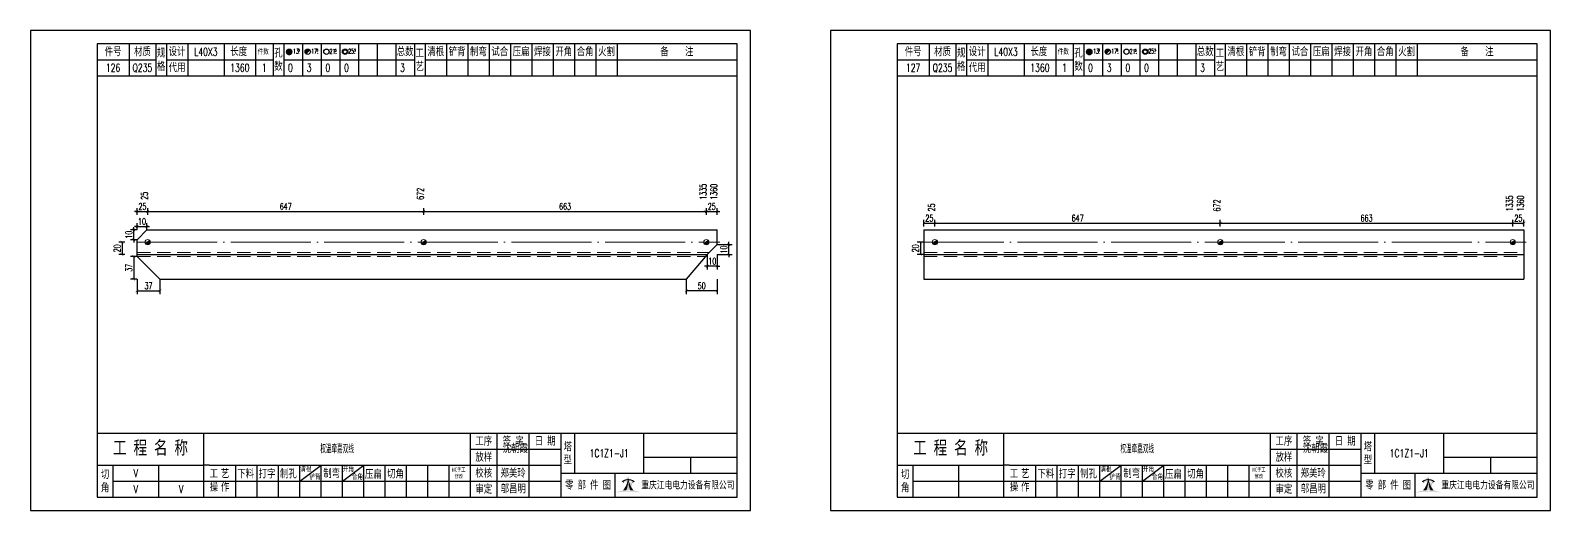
# Model space of a CAD drawing. Header units: millimetres. Extents: x -524 to 9570, y -2481 to 180.
# Drawn here: x 5100 to 5670, y 0 to 180 of the extents above; entities that cross this region are included whole.
import ezdxf
from ezdxf.enums import TextEntityAlignment as Align

# ---------------------------------------------------------------- set-up
doc = ezdxf.new("R2010")
doc.units = ezdxf.units.MM
doc.header["$LTSCALE"] = 20
doc.header["$PDMODE"] = 1
doc.linetypes.add('DASHDOT2X', pattern=[1.75, 1.5, -0.125, 0, -0.125])
doc.linetypes.add('HIDDEN', pattern=[0.375, 0.25, -0.125])
for name, color, linetype, lineweight in [('1', 7, 'Continuous', 25), ('11', 1, 'Continuous', 13), ('2', 1, 'HIDDEN', 13), ('5', 7, 'Continuous', 13), ('7', 3, 'DASHDOT2X', 13)]:
    doc.layers.add(name, color=color, linetype=linetype, lineweight=lineweight)
doc.styles.get("Standard").update_dxf_attribs({"font": 'simplex', "width": 0.7, "bigfont": 'gbhzfs.shx'})
doc.styles.add('SYMBOL_TXT', font='txt.shx', dxfattribs={"width": 0.6})
doc.styles.add('TITLE_TXT', font='simplex.shx', dxfattribs={"width": 0.75, "height": 2.5, "bigfont": 'gbhzfs.shx'})
doc.dimstyles.get("Standard").update_dxf_attribs({"dimtxt": 2.5, "dimasz": 1, "dimexe": 1.25, "dimexo": 0, "dimgap": 0.63, "dimtad": 1, "dimzin": 0, "dimdsep": 46, "dimtxsty": 'standard', "dimblk": 'ARCHTICK', "dimblk1": 'ARCHTICK', "dimblk2": 'ARCHTICK', "dimcen": 0.09, "dimadec": 0, "dimazin": 0, "dimtfac": 1, "dimtdec": 1, "dimtix": 1, "dimtmove": 2, "dimatfit": 3, "dimfxl": 0, "dimtolj": 1, "dimtzin": 0, "dimarcsym": 0})
pattern_1 = [(0, (-3, 0), (0, 0.0125), [])]

# ---------------------------------------------------------------- blocks, each defined once
blk = doc.blocks.new('M12_HOLE')
h = blk.add_hatch()
h.set_pattern_fill('LINE', scale=0.1, style=0)
h.set_pattern_definition(pattern_1)
h.paths.add_polyline_path([(-5, 0, 1), (-1, 0, 1)])
at = {"color": 7}
blk.add_circle((-3, 0), 2, dxfattribs=at)
at = {"color": 7, "attachment_point": 1, "style": 'SYMBOL_TXT'}
for s, insert, char_height, width in [('13\\f??|b0|i0|c0|p54;.', (-0.1170648347537053, 2.110404609075999), 3.5, 5.707453662650948), ('5', (3.739322910876695, 2.264550918150206), 1.8, 2.930899999712656)]:
    blk.add_mtext(s, dxfattribs=dict(at, insert=insert, char_height=char_height, width=width))
blk = doc.blocks.new('M16_HOLE')
h = blk.add_hatch()
h.set_pattern_fill('LINE', scale=0.1, style=0)
h.set_pattern_definition(pattern_1)
h.paths.add_polyline_path([(-1.585786437626905, 1.414213562373095, 0.668178637919299), (-5, 0, 0.198912367379658), (-4.414213562373095, -1.414213562373095)])
at = {"color": 7}
blk.add_circle((-3, 0), 2, dxfattribs=at)
at = {"color": 7, "attachment_point": 1, "style": 'SYMBOL_TXT'}
for s, insert, char_height, width in [('17.', (-0.443935574240129, 2.13042063441452), 3.5, 6.3164), ('5', (3.564570640825252, 2.25180437378188), 1.8, 1.822)]:
    blk.add_mtext(s, dxfattribs=dict(at, insert=insert, char_height=char_height, width=width))
blk = doc.blocks.new('M20_HOLE')
at = {"color": 7}
blk.add_circle((-3, 0), 2, dxfattribs=at)
at = {"color": 7, "attachment_point": 1, "style": 'SYMBOL_TXT'}
for s, insert, char_height, width in [('21.', (-0.6868754558352066, 2.009036737063269), 3.5, 6.0735), ('5', (3.321630759230175, 2.009036737063269), 1.8, 1.4576)]:
    blk.add_mtext(s, dxfattribs=dict(at, insert=insert, char_height=char_height, width=width))
blk = doc.blocks.new('M24_HOLE')
at = {"color": 7}
for radius in [2, 1.5]:
    blk.add_circle((-3, 0), radius, dxfattribs=at)
at = {"color": 7, "attachment_point": 1, "style": 'SYMBOL_TXT'}
for s, insert, char_height, width in [('25.', (-0.6868754558352066, 2.13042063441452), 3.5, 2.4294), ('5', (3.928980201610216, 2.25180437378188), 1.8, 1.9435)]:
    blk.add_mtext(s, dxfattribs=dict(at, insert=insert, char_height=char_height, width=width))
blk = doc.blocks.new('A$C1E394B87')
for p, q in [((270, 180), (0, 180)), ((0, 180), (0, 0)), ((270, 0), (270, 180)), ((0, 0), (270, 0))]:
    blk.add_line(p, q)
blk = doc.blocks.new('JgCard')
h = blk.add_hatch(color=256)
edge = h.paths.add_edge_path()
edge.add_arc((223.8016524729837, -21.84717885384339), 29.00860721842082, 79.81716678233735, 89.27812697573944)
edge.add_arc((224.5325955616654, -21.84717885384339), 29.00860721842082, 90.72187302426055, 100.1828332176626)
edge.add_arc((224.0279874541857, -3.830853464385541), 11.50536553551401, 89.30709440376557, 113.6959925615352, ccw=False)
edge.add_arc((224.3062605804644, -3.830853464385541), 11.50536553551401, 66.30400743846491, 90.69290559623443, ccw=False)
edge = h.paths.add_edge_path()
edge.add_arc((233.0302112674253, 13.18449056462987), 8.873034629199061, 191.5208225546964, 219.6965150385776)
edge.add_arc((215.3040367672247, 13.18449056462987), 8.873034629199061, 320.3034849614224, 348.4791774453036)
edge.add_arc((214.0326012329333, 11.43447699248611), 10.13453382683302, 338.1301204334909, 359.9154198731663)
edge.add_arc((234.3016468017167, 11.43447699248611), 10.13453382683302, 180.0845801266699, 201.8698795665091)
edge.add_line((225.937925765641, 10.90576856469295), (225.6552856147136, 10.35609493506945))
edge.add_arc((224.1679533083088, 7.853493107532699), 3.957321353349253, 91.41975307934291, 127.4827228769255)
edge.add_arc((215.3040367672247, 13.18449056462987), 8.873034629199061, 351.0860103832611, 357.2867084751834)
edge.add_line((222.396322269009, 10.90576856469295), (222.6789624199364, 10.35609493506945))
edge.add_line((222.6789624199364, 10.35609493506945), (221.7697188924139, 10.86032854938844))
edge.add_line((225.6552856147136, 10.35609493506945), (226.5654915637542, 10.86086227359522))
edge.add_arc((224.2330238305049, 7.883670059543192), 3.536460377387214, 93.80567765797379, 121.2894356209631)
edge.add_arc((224.1012242041452, 7.883670059543192), 3.536460377387214, 58.7105643790368, 86.1943223420262)
edge.add_arc((224.1679533083088, 7.853493107532699), 3.957321353349253, 52.53023982105776, 88.60436076552203)
edge.add_arc((233.0302112674253, 13.18449056462987), 8.873034629199061, 182.7132915248167, 188.9137221835162)
edge.add_line((224.1671240173246, 11.44943760304955), (224.1671240173246, 11.41951638194644))
blk.add_hatch(color=256).paths.add_polyline_path([(224.1671240173246, 11.41951638190653, 0.09534363958971465), (224.8964730213393, 7.65936347788454, -0.02857973389665951), (226.2029576453306, 7.517096850535836, -0.1235627947319866), (224.3359488967444, 11.41233217421416, -0.1204986991669159), (225.937925765641, 10.90576856469295), (225.6552856147136, 10.35609493506945), (226.5654915637542, 10.86086227359522, 0.5402417223769541), (226.575360567148, 10.99431825130466, 0.158715983985349), (224.2643381876442, 11.80964050730302, -0.02706108524003999), (224.1671240173246, 12.76445731824299, -0.02706225299216489), (224.0699034296731, 11.80959959181416, 0.1586661026302013), (221.7598355252794, 10.99377351487396, 0.5401762534625951), (221.7697205382283, 10.86032763670437, -5.881062471050359e-06), (221.7697188924139, 10.86032854938844), (222.6789624199364, 10.35609493506945), (222.396322269009, 10.90576856469295, -0.1204986991669226), (223.9982991379056, 11.41233217421416, -0.1235627947319868), (222.1312903893195, 7.517096850535836, -0.0285797338966575), (223.4377750133108, 7.65936347788454, 0.09534363958971454)])
for p, q in [((265, 175), (25, 175)), ((25, 175), (25, 5)), ((37, 175), (37, 163)), ((47, 175), (47, 163)), ((51, 175), (51, 163)), ((59, 175), (59, 163)), ((72.61005959575064, 175), (72.61005959575061, 163)), ((84.43573710762382, 175), (84.43573710762382, 163)), ((91, 175), (91, 163)), ((95, 175), (95, 163)), ((102, 175), (102, 163)), ((109, 175), (109, 163)), ((116, 175), (116, 163)), ((123, 175), (123, 163)), ((130, 175), (130, 163)), ((137, 175), (137, 163)), ((144, 175), (144, 163)), ((148, 175), (148, 163)), ((156, 175), (156, 163)), ((164, 175), (164, 163)), ((172, 175), (172, 163)), ((180, 175), (180, 163)), ((188, 175), (188, 163)), ((196, 175), (196, 163)), ((204, 175), (204, 163)), ((212, 175), (212, 163)), ((220, 175), (220, 163)), ((265, 5), (265, 175)), ((25, 169), (47, 169)), ((51, 168.9999999999999), (91, 168.9999999999999)), ((95, 168.9999999999999), (144, 168.9999999999999)), ((148, 169), (265, 169)), ((25, 163), (265, 163)), ((25, 29), (265, 29)), ((65, 17), (65, 29)), ((165, 5), (165, 29)), ((175, 5), (175, 29)), ((187, 5), (187, 29)), ((199, 5), (199, 29)), ((204, 29), (204, 14)), ((230, 14), (230, 29)), ((165, 23), (199, 23)), ((230, 20), (265, 20)), ((247.5, 20), (247.5, 14)), ((25, 17), (65, 17)), ((31, 5), (31, 17)), ((48, 17), (48, 5)), ((65, 5), (65, 17)), ((67, 17), (65, 17)), ((67, 17), (165, 17)), ((77, 5), (77, 17)), ((85, 5), (85, 17)), ((93, 5), (93, 17)), ((101, 5), (101, 17)), ((101, 11), (109, 17)), ((109, 5), (109, 17)), ((117, 5), (117, 17)), ((117, 11), (125, 17)), ((125, 5), (125, 17)), ((133, 5), (133, 17)), ((141, 5), (141, 17)), ((149, 5), (149, 17)), ((157, 5), (157, 17)), ((165, 17), (199, 17)), ((199, 14), (265, 14)), ((219.0802760739607, 14), (219.0802760739607, 5)), ((31, 11), (65, 11)), ((65, 11), (165, 11)), ((165, 11), (199, 11)), ((25, 5), (265, 5))]:
    blk.add_line(p, q)
blk.add_lwpolyline([(96.0334779468642, 171.9855941999696, -1), (98.0334779468642, 171.9855941999696, -1)], format="xyb", close=True)
for p in [(65.8050297978753, 166), (145, 96)]:
    blk.add_point(p)
blk.add_blockref('A$C1E394B87', (0, 0))
at = {"xscale": 0.5, "yscale": 0.5, "zscale": 0.5}
for name, p in [('M12_HOLE', (98.5334779468642, 171.9855941999696)), ('M16_HOLE', (105.5, 171.9999999999999)), ('M20_HOLE', (112.5, 171.9999999999999)), ('M24_HOLE', (119.5, 171.9999999999999))]:
    blk.add_blockref(name, p, dxfattribs=at)
at = {"attachment_point": 5, "style": 'TITLE_TXT'}
for s, insert, char_height, width in [('{\\fSimHei|b0|i0|c134|p2;件号}', (31, 172), 3, 15), ('{\\fSimHei|b0|i0|c134|p2;材质}', (42, 172), 3, 8), ('{\\fSimHei|b0|i0|c134|p2;规格}', (49, 169), 3, 4), ('{\\fSimHei|b0|i0|c134|p2;设计}', (55, 171.9999999999999), 3, 8.000000000000014), ('{\\fSimHei|b0|i0|c134|p2;长度}', (78.11684221050325, 172.0531705390044), 3, 8), ('{\\fSimHei|b0|i0|c134|p2;件数}', (87.3041250533895, 171.9999999999999), 2, 8.8244), ('{\\fSimHei|b0|i0|c134|p2;孔数}', (93, 169), 3, 4), ('{\\fSimHei|b0|i0|c134|p2;总数}', (140.5, 171.9999999999999), 3, 7), ('{\\fSimHei|b0|i0|c134|p2;工\\P艺}', (146, 169), 3, 4), ('{\\fSimHei|b0|i0|c134|p2;清根}', (152, 172), 3, 8), ('{\\fSimHei|b0|i0|c134|p2;铲背}', (160, 172), 3, 8), ('{\\fSimHei|b0|i0|c134|p2;制弯}', (168, 172), 3, 8.000000000000028), ('{\\fSimHei|b0|i0|c134|p2;试合}', (176, 172), 3, 8), ('{\\fSimHei|b0|i0|c134|p2;压扁}', (184, 172), 3, 8), ('{\\fSimHei|b0|i0|c134|p2;焊接}', (192, 172), 3, 8), ('{\\fSimHei|b0|i0|c134|p2;开角}', (200, 172), 3, 8.000000000000057), ('{\\fSimHei|b0|i0|c134|p2;合角}', (208, 172), 3, 8), ('{\\fSimHei|b0|i0|c134|p2;火割}', (216, 172), 3, 8), ('{\\fSimHei|b0|i0|c134|p2;备    注}', (242.3967818627186, 171.9765054582008), 3, 22), ('{\\fSimHei|b0|i0|c134|p2;代用}', (55, 166), 3, 8), ('{\\fSimHei|b0|i0|c134|p2;工 程 名 称}', (45.04268864723963, 23.33842704880232), 5, 47.33333333333334), ('{\\fSimHei|b0|i0|c134|p2;工序}', (170, 26), 3, 10), ('{\\fSimHei|b0|i0|c134|p2;签 字}', (181, 26), 3, 12), ('{\\fSimHei|b0|i0|c134|p2;^I沈朝霞}', (181.0520504248258, 23.27747906449889), 3, 12), ('{\\fSimHei|b0|i0|c134|p2;日 期}', (193, 26), 3, 12), ('{\\fSimHei|b0|i0|c134|p2;塔\\P型}', (201.5, 21.5), 3, 5.000000000000028), ('{\\fSimHei|b0|i0|c134|p2;放样}', (170, 20), 3, 10), ('{\\fSimHei|b0|i0|c134|p2;切\\P角}', (28, 11), 3, 6.000000000000004), ('{\\fSimHei|b0|i0|c134|p2;工\\P操}', (68.78408056366106, 11.29930144135182), 3, 6.000000000000004), ('{\\fSimHei|b0|i0|c134|p2;艺\\P作}', (73.01340619218274, 11.29930144135182), 3, 6.000000000000004), ('{\\fSimHei|b0|i0|c134|p2;下料}', (80.74376492044746, 13.75191016783555), 3, 8), ('{\\fSimHei|b0|i0|c134|p2;打字}', (88.74376492044746, 13.75191016783555), 3, 8), ('{\\fSimHei|b0|i0|c134|p2;制孔}', (96.74376492044746, 13.75191016783555), 3, 8.000000000000028), ('{\\fSimHei|b0|i0|c134|p2;清根}', (103.3080888185272, 15.56254542211099), 2, 8), ('{\\fSimHei|b0|i0|c134|p2;铲背}', (106.6982872637203, 12.58010217278223), 2, 8), ('{\\fSimHei|b0|i0|c134|p2;制弯}', (112.9524832210667, 13.86807755023182), 3, 8.000000000000028), ('{\\fSimHei|b0|i0|c134|p2;开角}', (119.2123351337376, 15.54156681030855), 2, 8.000000000000057), ('{\\fSimHei|b0|i0|c134|p2;合角}', (122.601153766583, 12.67610618408509), 2, 8), ('{\\fSimHei|b0|i0|c134|p2;压扁}', (128.5896913500159, 13.56672241423536), 3, 8), ('{\\fSimHei|b0|i0|c134|p2;切角}', (136.8970089545677, 13.6938446517654), 3, 8), ('{\\fSimHei|b0|i0|c134|p2;NC手工修改}', (160.6311373906198, 14.05820252967675), 1.5, 6.204069777279955), ('{\\fSimHei|b0|i0|c134|p2;校核}', (170, 14), 3, 10.00000000000003), ('{\\fSimHei|b0|i0|c134|p2;郑美玲}', (181, 14), 3, 12), ('{\\fSimHei|b0|i0|c134|p2;零 部 件 图}', (209.0827348158753, 9.5), 3, 30.76131175444226), ('{\\fSimHei|b0|i0|c134|p2;重庆江电电力设备有限公司}', (246.5086378857131, 9.475432444103376), 2.772000000000001, 63.29400000000002), ('{\\fSimHei|b0|i0|c134|p2;审定}', (170, 8), 3, 10), ('{\\fSimHei|b0|i0|c134|p2;邬昌明}', (181.0428184060297, 8.12303372435349), 3, 12)]:
    blk.add_mtext(s, dxfattribs=dict(at, insert=insert, char_height=char_height, width=width))
blk = doc.blocks.new('M16')
for p, q in [((-0.7071067811865476, -0.7071067811865476), (0.7071067811865475, 0.7071067811865475)), ((-0.4, 4.898425415289509e-17), (0.4, 0)), ((2.449212707644755e-17, 0.4), (0, -0.4))]:
    blk.add_line(p, q)
blk.add_circle((0, 0), 1)
for centre, radius, end in [((0, 0), 0.8, 45.00000000000001), ((0, 0), 0.6, 45.00000000000001), ((0, 0), 0.4, 45.00000000000001), ((-5.551115123125783e-17, -5.551115123125783e-17), 0.2, 45)]:
    blk.add_arc(centre, radius, 225, end)
blk = doc.blocks.new('_ArchTick')
at = {"color": 0, "linetype": 'ByBlock', "const_width": 0.15}
blk.add_lwpolyline([(-0.5, -0.5), (0.5, 0.5)], dxfattribs=at)
blk = doc.blocks.new('*D231')
at = {"layer": '11', "color": 0, "lineweight": -2}
for p, q in [((5140, 112.125), (5139, 112.125)), ((5140, 110.875), (5140, 113.375)), ((5140, 112.125), (5143.997790037592, 112.125)), ((5143.997790037592, 110.875), (5143.997790037592, 113.375)), ((5143.997790037592, 112.125), (5144.997790037592, 112.125))]:
    blk.add_line(p, q, dxfattribs=at)
at = {"layer": 'Defpoints', "color": 0}
for p in [(5140, 110.875), (5143.997790037592, 112.125), (5143.997790037592, 110.875)]:
    blk.add_point(p, dxfattribs=at)
at = {"layer": '11', "color": 0, "lineweight": -2}
blk.add_blockref('_ArchTick', (5140, 112.125), dxfattribs=at)
at = {"layer": '11', "color": 0, "lineweight": -2, "rotation": 180}
blk.add_blockref('_ArchTick', (5143.997790037592, 112.125), dxfattribs=at)
at = {"layer": '11', "color": 0, "insert": (5141.998895018796, 114.005), "char_height": 2.5, "attachment_point": 5}
blk.add_mtext('\\A1;25', dxfattribs=at)
blk = doc.blocks.new('*D234')
at = {"layer": '11', "color": 0, "lineweight": -2}
for p, q in [((5353.481988007449, 112.125), (5352.481988007449, 112.125)), ((5353.481988007449, 110.875), (5353.481988007449, 113.375)), ((5353.481988007449, 112.125), (5357.5, 112.125)), ((5357.5, 110.875), (5357.5, 113.375)), ((5357.5, 112.125), (5358.5, 112.125))]:
    blk.add_line(p, q, dxfattribs=at)
at = {"layer": 'Defpoints', "color": 0}
for p in [(5353.481988007449, 110.875), (5357.5, 112.125), (5357.5, 110.875)]:
    blk.add_point(p, dxfattribs=at)
at = {"layer": '11', "color": 0, "lineweight": -2}
blk.add_blockref('_ArchTick', (5353.481988007449, 112.125), dxfattribs=at)
at = {"layer": '11', "color": 0, "lineweight": -2, "rotation": 180}
blk.add_blockref('_ArchTick', (5357.5, 112.125), dxfattribs=at)
at = {"layer": '11', "color": 0, "insert": (5355.490994003725, 114.005), "char_height": 2.5, "attachment_point": 5}
blk.add_mtext('\\A1;25', dxfattribs=at)
blk = doc.blocks.new('*D235')
at = {"layer": '11', "color": 0, "lineweight": -2}
for p, q in [((5140, 95.30625), (5137.5, 95.30625)), ((5138.75, 95.30625), (5138.75, 86.75)), ((5140, 86.75), (5137.5, 86.75))]:
    blk.add_line(p, q, dxfattribs=at)
at = {"layer": 'Defpoints', "color": 0}
for p in [(5140, 95.30625), (5138.75, 86.75), (5140, 86.75)]:
    blk.add_point(p, dxfattribs=at)
at = {"layer": '11', "color": 0, "lineweight": -2}
for p, rotation in [((5138.75, 95.30625), 90), ((5138.75, 86.75), 270)]:
    blk.add_blockref('_ArchTick', p, dxfattribs=dict(at, rotation=rotation))
at = {"layer": '11', "color": 0, "insert": (5136.87, 91.02812500000083), "char_height": 2.5, "attachment_point": 5, "rotation": 90}
blk.add_mtext('\\A1;37', dxfattribs=at)
blk = doc.blocks.new('*D237')
at = {"layer": '11', "color": 0, "lineweight": -2}
for p, q in [((5140, 105.25), (5137.5, 105.25)), ((5138.75, 105.25), (5138.75, 106.25)), ((5138.75, 101.55), (5138.75, 105.25)), ((5140, 101.55), (5137.5, 101.55)), ((5138.75, 101.55), (5138.75, 100.55))]:
    blk.add_line(p, q, dxfattribs=at)
at = {"layer": 'Defpoints', "color": 0}
for p in [(5138.75, 105.25), (5140, 105.25), (5140, 101.55)]:
    blk.add_point(p, dxfattribs=at)
at = {"layer": '11', "color": 0, "lineweight": -2}
for p, rotation in [((5138.75, 105.25), 270), ((5138.75, 101.55), 90)]:
    blk.add_blockref('_ArchTick', p, dxfattribs=dict(at, rotation=rotation))
at = {"layer": '11', "color": 0, "insert": (5136.87, 103.4000000000008), "char_height": 2.5, "attachment_point": 5, "rotation": 90}
blk.add_mtext('\\A1;10', dxfattribs=at)
blk = doc.blocks.new('*D238')
at = {"layer": '11', "color": 0, "lineweight": -2}
for p, q in [((5140, 106.5), (5139, 106.5)), ((5140, 105.25), (5140, 107.75)), ((5140, 106.5), (5143.7, 106.5)), ((5143.7, 105.25), (5143.7, 107.75)), ((5143.7, 106.5), (5144.7, 106.5))]:
    blk.add_line(p, q, dxfattribs=at)
at = {"layer": 'Defpoints', "color": 0}
for p in [(5140, 105.25), (5143.7, 106.5), (5143.7, 105.25)]:
    blk.add_point(p, dxfattribs=at)
at = {"layer": '11', "color": 0, "lineweight": -2}
blk.add_blockref('_ArchTick', (5140, 106.5), dxfattribs=at)
at = {"layer": '11', "color": 0, "lineweight": -2, "rotation": 180}
blk.add_blockref('_ArchTick', (5143.7, 106.5), dxfattribs=at)
at = {"layer": '11', "color": 0, "insert": (5141.85, 108.38), "char_height": 2.5, "attachment_point": 5}
blk.add_mtext('\\A1;10', dxfattribs=at)
blk = doc.blocks.new('*D239')
at = {"layer": '11', "color": 0, "lineweight": -2}
for p, q in [((5345.9375, 86.75), (5345.9375, 81.125)), ((5357.5, 86.75), (5357.5, 81.125)), ((5357.5, 82.375), (5345.9375, 82.375))]:
    blk.add_line(p, q, dxfattribs=at)
at = {"layer": 'Defpoints', "color": 0}
for p in [(5345.9375, 86.75), (5357.5, 86.75), (5345.9375, 82.375)]:
    blk.add_point(p, dxfattribs=at)
at = {"layer": '11', "color": 0, "lineweight": -2, "rotation": 180}
blk.add_blockref('_ArchTick', (5345.9375, 82.375), dxfattribs=at)
at = {"layer": '11', "color": 0, "lineweight": -2}
blk.add_blockref('_ArchTick', (5357.5, 82.375), dxfattribs=at)
at = {"layer": '11', "color": 0, "insert": (5351.71875, 84.255), "char_height": 2.5, "attachment_point": 5}
blk.add_mtext('\\A1;50', dxfattribs=at)
blk = doc.blocks.new('*D240')
at = {"layer": '11', "color": 0, "lineweight": -2}
for p, q in [((5353.8, 91.625), (5352.8, 91.625)), ((5353.8, 96), (5353.8, 90.375)), ((5357.5, 91.625), (5353.8, 91.625)), ((5357.5, 96), (5357.5, 90.375)), ((5357.5, 91.625), (5358.5, 91.625))]:
    blk.add_line(p, q, dxfattribs=at)
at = {"layer": 'Defpoints', "color": 0}
for p in [(5353.8, 96), (5353.8, 91.625), (5357.5, 96)]:
    blk.add_point(p, dxfattribs=at)
at = {"layer": '11', "color": 0, "lineweight": -2}
blk.add_blockref('_ArchTick', (5353.8, 91.625), dxfattribs=at)
at = {"layer": '11', "color": 0, "lineweight": -2, "rotation": 180}
blk.add_blockref('_ArchTick', (5357.5, 91.625), dxfattribs=at)
at = {"layer": '11', "color": 0, "insert": (5355.65, 93.505), "char_height": 2.5, "attachment_point": 5}
blk.add_mtext('\\A1;10', dxfattribs=at)
blk = doc.blocks.new('*D241')
at = {"layer": '11', "color": 0, "lineweight": -2}
for p, q in [((5357.5, 99.7), (5363.125, 99.7)), ((5361.875, 99.7), (5361.875, 100.7)), ((5361.875, 96), (5361.875, 99.7)), ((5357.5, 96), (5363.125, 96)), ((5361.875, 96), (5361.875, 95))]:
    blk.add_line(p, q, dxfattribs=at)
at = {"layer": 'Defpoints', "color": 0}
for p in [(5357.5, 99.7), (5361.875, 99.7), (5357.5, 96)]:
    blk.add_point(p, dxfattribs=at)
at = {"layer": '11', "color": 0, "lineweight": -2}
for p, rotation in [((5361.875, 99.7), 270), ((5361.875, 96), 90)]:
    blk.add_blockref('_ArchTick', p, dxfattribs=dict(at, rotation=rotation))
at = {"layer": '11', "color": 0, "insert": (5359.995, 97.85000000000086), "char_height": 2.5, "attachment_point": 5, "rotation": 90}
blk.add_mtext('\\A1;10', dxfattribs=at)
blk = doc.blocks.new('*D242')
at = {"layer": '1', "color": 0, "lineweight": -2}
for p, q in [((5135.375, 100.625), (5133.125, 100.625)), ((5134.375, 100.625), (5134.375, 96)), ((5135.375, 96), (5133.125, 96))]:
    blk.add_line(p, q, dxfattribs=at)
at = {"layer": 'Defpoints', "color": 0}
for p in [(5135.375, 100.625), (5134.375, 96), (5135.375, 96)]:
    blk.add_point(p, dxfattribs=at)
at = {"layer": '1', "color": 0, "lineweight": -2}
for p, rotation in [((5134.375, 100.625), 90), ((5134.375, 96), 270)]:
    blk.add_blockref('_ArchTick', p, dxfattribs=dict(at, rotation=rotation))
at = {"layer": '1', "color": 0, "insert": (5132.495, 98.31250000000082), "char_height": 2.5, "attachment_point": 5, "rotation": 90}
blk.add_mtext('\\A1;20', dxfattribs=at)
blk = doc.blocks.new('*D247')
at = {"layer": '1', "color": 0, "lineweight": -2}
for p, q in [((5434.75, 100.625), (5432.5, 100.625)), ((5433.75, 100.625), (5433.75, 96)), ((5434.75, 96), (5432.5, 96))]:
    blk.add_line(p, q, dxfattribs=at)
at = {"layer": 'Defpoints', "color": 0}
for p in [(5434.75, 100.625), (5433.75, 96), (5434.75, 96)]:
    blk.add_point(p, dxfattribs=at)
at = {"layer": '1', "color": 0, "lineweight": -2}
for p, rotation in [((5433.75, 100.625), 90), ((5433.75, 96), 270)]:
    blk.add_blockref('_ArchTick', p, dxfattribs=dict(at, rotation=rotation))
at = {"layer": '1', "color": 0, "insert": (5431.87, 98.31250000000088), "char_height": 2.5, "attachment_point": 5, "rotation": 90}
blk.add_mtext('\\A1;20', dxfattribs=at)

msp = doc.modelspace()

# ---------------------------------------------------------------- linework, layer by layer
at = {"layer": '1'}
for p, q in [((5140, 101.55), (5143.7, 105.25)), ((5143.7, 105.25), (5357.5, 105.25)), ((5357.5, 99.7), (5357.5, 105.25)), ((5435, 105.25), (5435, 86.75)), ((5435, 105.25), (5660, 105.25)), ((5660, 105.25), (5660, 86.75)), ((5140, 96), (5140, 101.55)), ((5357.5, 99.7), (5353.8, 96)), ((5140, 95.30625), (5140, 96)), ((5140, 96), (5353.8, 96)), ((5148.55625, 86.75), (5140, 95.30625)), ((5353.8, 96), (5345.9375, 86.75)), ((5435, 96), (5660, 96)), ((5148.55625, 86.75), (5345.9375, 86.75)), ((5435, 86.75), (5660, 86.75))]:
    msp.add_line(p, q, dxfattribs=at)
at = {"layer": '2'}
for p, q in [((5140, 96.69375), (5354.49375, 96.69375)), ((5140, 95.30625), (5353.2103125, 95.30625)), ((5435, 96.69375), (5660, 96.69375)), ((5435, 95.30625), (5660, 95.30625))]:
    msp.add_line(p, q, dxfattribs=at)
at = {"layer": '7'}
for p, q in [((5140, 100.625), (5358.481988007449, 100.625)), ((5435, 100.625), (5660.843435869775, 100.625))]:
    msp.add_line(p, q, dxfattribs=at)

# ---------------------------------------------------------------- block references
at = {"layer": '1'}
for p in [(5100, 0), (5400, 0)]:
    msp.add_blockref('JgCard', p, dxfattribs=at)
at = {"layer": '5'}
for p in [(5143.997790037592, 100.625), (5247.460596210492, 100.625), (5353.481988007449, 100.625), (5439.135644866476, 100.625), (5546.166134010853, 100.625), (5655.843435869775, 100.625)]:
    msp.add_blockref('M16', p, dxfattribs=at)

# ---------------------------------------------------------------- texts
at = {"layer": '1', "width": 0.7}
for s, p in [('L40X3', (5165.805029797875, 172)), ('L40X3', (5465.805029797875, 172)), ('126', (5131, 166)), ('Q235', (5142, 166)), ('1360', (5178.522898351687, 166)), ('1', (5187.717868553812, 166)), ('0', (5197.5, 166)), ('3', (5204.5, 166)), ('0', (5211.5, 166)), ('0', (5218.5, 166)), ('3', (5239.5, 166)), ('127', (5431, 166)), ('Q235', (5442, 166)), ('1360', (5478.522898351687, 166)), ('1', (5487.717868553812, 166)), ('0', (5497.5, 166)), ('3', (5504.5, 166)), ('0', (5511.5, 166)), ('0', (5518.5, 166)), ('3', (5539.5, 166)), ('权温牵嘉双线', (5215, 23)), ('1C1Z1-J1', (5317, 21.5)), ('权温牵嘉双线', (5515, 23)), ('1C1Z1-J1', (5617, 21.5)), ('V', (5139.5, 14)), ('V', (5139.5, 8)), ('V', (5156.5, 8))]:
    msp.add_text(s, height=3, dxfattribs=at).set_placement(p, align=Align.MIDDLE_CENTER)
for s, p in [('672', (5247.460596210492, 116.5)), ('1335', (5353.481988007449, 116.5)), ('1360', (5357.5, 116.5)), ('25', (5143.997790037592, 116.5)), ('25', (5439.135644866476, 112.125)), ('672', (5546.166134010853, 112.125)), ('1335', (5655.843435869775, 112.125)), ('1360', (5660, 112.125))]:
    msp.add_text(s, height=2.5, rotation=90, dxfattribs=at).set_placement(p)

# ---------------------------------------------------------------- dimensions: what is measured, and where the dimension line sits
at = {"layer": '1'}
for base, p1, p2, picture, middle in [((5134.375, 96), (5135.375, 100.625), (5135.375, 96), '*D242', (5132.495, 98.31250000000082)), ((5433.75, 96), (5434.75, 100.625), (5434.75, 96), '*D247', (5431.87, 98.31250000000088))]:
    dim = msp.add_linear_dim(base=base, p1=p1, p2=p2, angle=90, text='20', dimstyle='standard', override={"dimtxt": 2.5}, dxfattribs=at)
    dim.commit()
    dim.dimension.update_dxf_attribs({"geometry": picture, "text_midpoint": middle})
at = {"layer": '11'}
for base, p1, p2, text, picture, middle in [((5143.997790037592, 112.125), (5140, 110.875), (5143.997790037592, 110.875), '25', '*D231', (5141.998895018796, 114.005)), ((5357.5, 112.125), (5353.481988007449, 110.875), (5357.5, 110.875), '25', '*D234', (5355.490994003725, 114.005)), ((5143.7, 106.5), (5140, 105.25), (5143.7, 105.25), '10', '*D238', (5141.85, 108.38)), ((5353.8, 91.625), (5357.5, 96), (5353.8, 96), '10', '*D240', (5355.65, 93.505)), ((5345.9375, 82.375), (5357.5, 86.75), (5345.9375, 86.75), '50', '*D239', (5351.71875, 84.255))]:
    dim = msp.add_linear_dim(base=base, p1=p1, p2=p2, text=text, dimstyle='standard', override={"dimtxt": 2.5}, dxfattribs=at)
    dim.commit()
    dim.dimension.update_dxf_attribs({"geometry": picture, "text_midpoint": middle})
for base, p1, p2, text in [((5247.460596210492, 112.125), (5143.997790037592, 110.875), (5247.460596210492, 110.875), '647'), ((5353.481988007449, 112.125), (5247.460596210492, 110.875), (5353.481988007449, 110.875), '663'), ((5439.135644866476, 107.75), (5435, 106.5), (5439.135644866476, 106.5), '25'), ((5546.166134010853, 107.75), (5439.135644866476, 106.5), (5546.166134010853, 106.5), '647'), ((5655.843435869775, 107.75), (5546.166134010853, 106.5), (5655.843435869775, 106.5), '663'), ((5660, 107.75), (5655.843435869775, 106.5), (5660, 106.5), '25'), ((5148.55625, 82.375), (5140, 86.75), (5148.55625, 86.75), '37')]:
    msp.add_linear_dim(base=base, p1=p1, p2=p2, text=text, dimstyle='standard', override={"dimtxt": 2.5}, dxfattribs=at).render()
for base, p1, p2, text, picture, middle in [((5138.75, 105.25), (5140, 101.55), (5140, 105.25), '10', '*D237', (5136.87, 103.4000000000008)), ((5361.875, 99.7), (5357.5, 96), (5357.5, 99.7), '10', '*D241', (5359.995, 97.85000000000086)), ((5138.75, 86.75), (5140, 95.30625), (5140, 86.75), '37', '*D235', (5136.87, 91.02812500000083))]:
    dim = msp.add_linear_dim(base=base, p1=p1, p2=p2, angle=90, text=text, dimstyle='standard', override={"dimtxt": 2.5}, dxfattribs=at)
    dim.commit()
    dim.dimension.update_dxf_attribs({"geometry": picture, "text_midpoint": middle})

doc.saveas('drawing.dxf')
